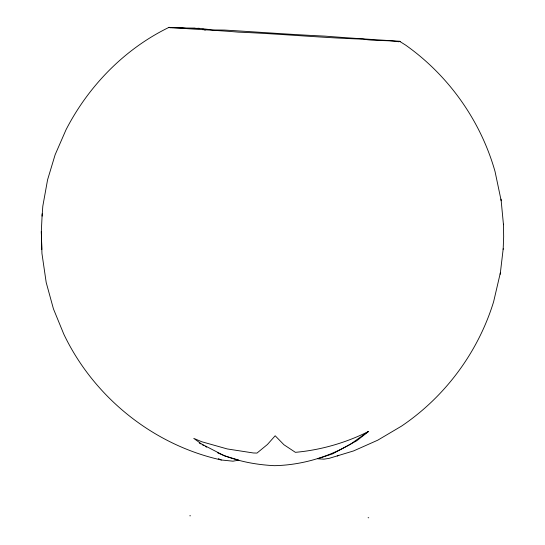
<?xml version="1.0" encoding="UTF-8"?>
<svg xmlns="http://www.w3.org/2000/svg" width="545" height="545" viewBox="0 0 545 545"><rect width="100%" height="100%" fill="white"/><g stroke="black" fill="none" stroke-linecap="round" stroke-linejoin="round"><path stroke-width="0.82" d="M501.189 200.771L495.064 171.607C480.717 120.833 448.705 75.557 405.616 45.106L399.485 41.25C374.878 39.649 349.781 38.082 325.052 36.133C291.486 34.573 258.03 32.032 224.472 30.07L212.775 29.955L199.075 28.32L186.533 28.476L180.926 27.632L169.073 27.529L171.014 27.85M195.124 28.585L195.13 28.108L171.702 27.856M195.825 28.538L199.075 28.32M42.081 216.147L42.817 206.139L47.579 179.789L55.127 154.746L66.027 129.751C88.569 85.926 124.723 48.791 169.236 27.25M500.399 272.643L493.641 301.664C478.183 352.118 445.183 396.678 401.433 426.176L377.74 440.19L353.603 450.913L329.085 458.365L323.873 459.169L317.626 458.767L332.511 453.89L356.784 440.742L368.665 431.395C345.871 442.819 320.794 450.068 295.39 452.33L283.965 444.768L275.177 435.775L267.425 444.488L256.974 453.079L253.33 452.97L227.224 448.937L201.752 441.743L193.788 438.398L201.439 443.93L224.383 455.824L238.874 460.137L232.974 461.186L221.345 459.994C153.159 444.952 93.74 397.08 63.779 334.099L53.437 308.865L46.196 282.474L41.951 253.473L41.318 231.666L42.19 213.817M500.201 274.278L503.199 248.765L503.662 236.741L503.464 224.703L501.025 199.136M503.137 249.31L503.199 248.765M368.386 431.429L350.517 444.202C327.368 457.5 301.099 465.11 274.408 465.675C254.849 464.701 235.535 460.927 217.632 452.806M337.253 456.036L338.765 455.273M189.776 515.788L190.478 515.795M368.107 517.743L368.74 517.75M169.073 27.529L171.232 27.427C193.277 29.362 215.888 30.179 238.111 32.114C279.312 33.783 320.378 37.666 361.56 39.097L362.779 39.049C374.762 41.195 386.848 39.928 398.79 41.774L399.553 41.359L400.112 41.686L399.485 41.25M218.327 458.652L221.345 459.994M202.931 28.987L205.192 30.159M199.293 443.071L200.771 443.882M202.25 444.7L203.721 445.517M205.199 446.335L206.678 447.152M503.41 224.159L503.464 224.703M41.318 231.666L41.802 249.528"/></g></svg>
